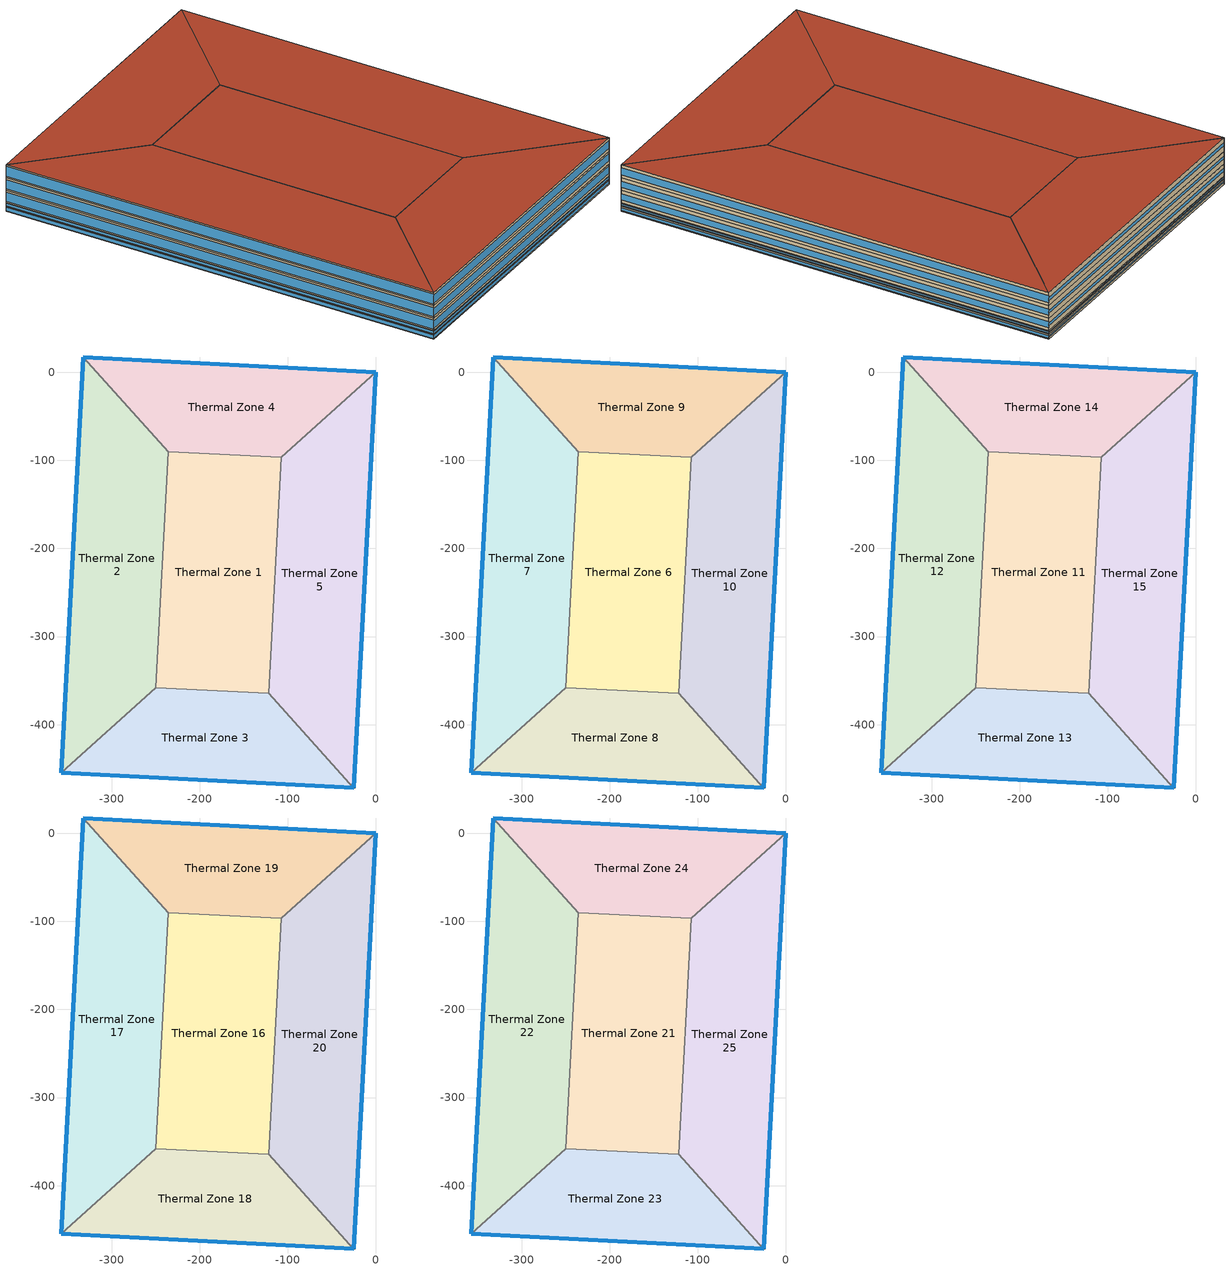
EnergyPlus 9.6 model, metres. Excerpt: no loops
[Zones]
Thermal Zone 1
 floor ground (ExtSlabCarpet): -107.39,-96.69 -121.43,-364.59 -249.8,-357.87 -235.76,-89.96 z0
 wall to Thermal Zone 5 (Interior Wall): -121.43,-364.59 -107.39,-96.69 z0:5.51
 wall to Thermal Zone 3 (Interior Wall): -249.8,-357.87 -121.43,-364.59 z0:5.51
 wall to Thermal Zone 2 (Interior Wall): -235.76,-89.96 -249.8,-357.87 z0:5.51
 wall to Thermal Zone 4 (Interior Wall): -107.39,-96.69 -235.76,-89.96 z0:5.51
Thermal Zone 2
 floor ground (ExtSlabCarpet): -235.76,-89.96 -249.8,-357.87 -357.19,-454.56 -332.45,17.42 z0
 wall outside (Ext Wall): -332.45,17.42 -357.19,-454.56 z0:5.51
 wall to Thermal Zone 4 (Interior Wall): -235.76,-89.96 -332.45,17.42 z0:5.51
 wall to Thermal Zone 3 (Interior Wall): -357.19,-454.56 -249.8,-357.87 z0:5.51
 window (Ext Window): -332.45,17.41 -357.19,-454.55 z0.77:4.74
Thermal Zone 3
 floor ground (ExtSlabCarpet): -121.43,-364.59 -24.74,-471.98 -357.19,-454.56 -249.8,-357.87 z0
 wall outside (Ext Wall): -357.19,-454.56 -24.74,-471.98 z0:5.51
 wall to Thermal Zone 5 (Interior Wall): -24.74,-471.98 -121.43,-364.59 z0:5.51
 window (Ext Window): -357.18,-454.56 -24.75,-471.98 z1.16:4.35
Thermal Zone 4
 floor ground (ExtSlabCarpet): -235.76,-89.96 -332.45,17.42 0,0 -107.39,-96.69 z0
 wall outside (Ext Wall): 0,0 -332.45,17.42 z0:5.51
 wall to Thermal Zone 5 (Interior Wall): -107.39,-96.69 0,0 z0:5.51
 window (Ext Window): -0.01,0 -332.44,17.42 z2.18:3.33
Thermal Zone 5
 floor ground (ExtSlabCarpet): -24.74,-471.98 -121.43,-364.59 -107.39,-96.69 0,0 z0
 wall outside (Ext Wall): -24.74,-471.98 0,0 z0:5.51
 window (Ext Window): -24.74,-471.97 0,-0.01 z1.38:4.13
Thermal Zone 6
 floor to Thermal Zone 1 (Interior Floor): -107.39,-96.69 -121.43,-364.59 -249.8,-357.87 -235.76,-89.96 z5.51
 wall to Thermal Zone 10 (Interior Wall): -121.43,-364.59 -107.39,-96.69 z5.51:9.44
 wall to Thermal Zone 8 (Interior Wall): -249.8,-357.87 -121.43,-364.59 z5.51:9.44
 wall to Thermal Zone 7 (Interior Wall): -235.76,-89.96 -249.8,-357.87 z5.51:9.44
 wall to Thermal Zone 9 (Interior Wall): -107.39,-96.69 -235.76,-89.96 z5.51:9.44
Thermal Zone 7
 floor to Thermal Zone 2 (Interior Floor): -235.76,-89.96 -249.8,-357.87 -357.19,-454.56 -332.45,17.42 z5.51
 wall outside (Ext Wall): -332.45,17.42 -357.19,-454.56 z5.51:9.44
 wall to Thermal Zone 9 (Interior Wall): -235.76,-89.96 -332.45,17.42 z5.51:9.44
 wall to Thermal Zone 8 (Interior Wall): -357.19,-454.56 -249.8,-357.87 z5.51:9.44
 window (Ext Window): -332.45,17.41 -357.19,-454.55 z6.06:8.89
Thermal Zone 8
 floor to Thermal Zone 3 (Interior Floor): -121.43,-364.59 -24.74,-471.98 -357.19,-454.56 -249.8,-357.87 z5.51
 wall outside (Ext Wall): -357.19,-454.56 -24.74,-471.98 z5.51:9.44
 wall to Thermal Zone 10 (Interior Wall): -24.74,-471.98 -121.43,-364.59 z5.51:9.44
 window (Ext Window): -357.18,-454.56 -24.75,-471.98 z6.34:8.61
Thermal Zone 9
 floor to Thermal Zone 4 (Interior Floor): -235.76,-89.96 -332.45,17.42 0,0 -107.39,-96.69 z5.51
 wall outside (Ext Wall): 0,0 -332.45,17.42 z5.51:9.44
 wall to Thermal Zone 10 (Interior Wall): -107.39,-96.69 0,0 z5.51:9.44
 window (Ext Window): -0.01,0 -332.44,17.42 z7.06:7.89
Thermal Zone 10
 floor to Thermal Zone 5 (Interior Floor): -24.74,-471.98 -121.43,-364.59 -107.39,-96.69 0,0 z5.51
 wall outside (Ext Wall): -24.74,-471.98 0,0 z5.51:9.44
 window (Ext Window): -24.74,-471.97 0,-0.01 z6.49:8.46
Thermal Zone 11
 floor to Thermal Zone 6 (Interior Floor): -107.39,-96.69 -121.43,-364.59 -249.8,-357.87 -235.76,-89.96 z9.44
 wall to Thermal Zone 15 (Interior Wall): -121.43,-364.59 -107.39,-96.69 z9.44:23.23
 wall to Thermal Zone 13 (Interior Wall): -249.8,-357.87 -121.43,-364.59 z9.44:23.23
 wall to Thermal Zone 12 (Interior Wall): -235.76,-89.96 -249.8,-357.87 z9.44:23.23
 wall to Thermal Zone 14 (Interior Wall): -107.39,-96.69 -235.76,-89.96 z9.44:23.23
Thermal Zone 12
 floor to Thermal Zone 7 (Interior Floor): -235.76,-89.96 -249.8,-357.87 -357.19,-454.56 -332.45,17.42 z9.44
 wall outside (Ext Wall): -332.45,17.42 -357.19,-454.56 z9.44:23.23
 wall to Thermal Zone 14 (Interior Wall): -235.76,-89.96 -332.45,17.42 z9.44:23.23
 wall to Thermal Zone 13 (Interior Wall): -357.19,-454.56 -249.8,-357.87 z9.44:23.23
 window (Ext Window): -332.45,17.41 -357.19,-454.55 z11.37:21.3
Thermal Zone 13
 floor to Thermal Zone 8 (Interior Floor): -121.43,-364.59 -24.74,-471.98 -357.19,-454.56 -249.8,-357.87 z9.44
 wall outside (Ext Wall): -357.19,-454.56 -24.74,-471.98 z9.44:23.23
 wall to Thermal Zone 15 (Interior Wall): -24.74,-471.98 -121.43,-364.59 z9.44:23.23
 window (Ext Window): -357.18,-454.56 -24.75,-471.98 z12.34:20.33
Thermal Zone 14
 floor to Thermal Zone 9 (Interior Floor): -235.76,-89.96 -332.45,17.42 0,0 -107.39,-96.69 z9.44
 wall outside (Ext Wall): 0,0 -332.45,17.42 z9.44:23.23
 wall to Thermal Zone 15 (Interior Wall): -107.39,-96.69 0,0 z9.44:23.23
 window (Ext Window): -0.01,0 -332.44,17.42 z14.89:17.78
Thermal Zone 15
 floor to Thermal Zone 10 (Interior Floor): -24.74,-471.98 -121.43,-364.59 -107.39,-96.69 0,0 z9.44
 wall outside (Ext Wall): -24.74,-471.98 0,0 z9.44:23.23
 window (Ext Window): -24.74,-471.97 0,-0.01 z12.89:19.78
Thermal Zone 16
 floor to Thermal Zone 11 (Interior Floor): -107.39,-96.69 -121.43,-364.59 -249.8,-357.87 -235.76,-89.96 z23.23
 wall to Thermal Zone 20 (Interior Wall): -121.43,-364.59 -107.39,-96.69 z23.23:37.15
 wall to Thermal Zone 18 (Interior Wall): -249.8,-357.87 -121.43,-364.59 z23.23:37.15
 wall to Thermal Zone 17 (Interior Wall): -235.76,-89.96 -249.8,-357.87 z23.23:37.15
 wall to Thermal Zone 19 (Interior Wall): -107.39,-96.69 -235.76,-89.96 z23.23:37.15
Thermal Zone 17
 floor to Thermal Zone 12 (Interior Floor): -235.76,-89.96 -249.8,-357.87 -357.19,-454.56 -332.45,17.42 z23.23
 wall outside (Ext Wall): -332.45,17.42 -357.19,-454.56 z23.23:37.15
 wall to Thermal Zone 19 (Interior Wall): -235.76,-89.96 -332.45,17.42 z23.23:37.15
 wall to Thermal Zone 18 (Interior Wall): -357.19,-454.56 -249.8,-357.87 z23.23:37.15
 window (Ext Window): -332.45,17.41 -357.19,-454.55 z25.18:35.2
Thermal Zone 18
 floor to Thermal Zone 13 (Interior Floor): -121.43,-364.59 -24.74,-471.98 -357.19,-454.56 -249.8,-357.87 z23.23
 wall outside (Ext Wall): -357.19,-454.56 -24.74,-471.98 z23.23:37.15
 wall to Thermal Zone 20 (Interior Wall): -24.74,-471.98 -121.43,-364.59 z23.23:37.15
 window (Ext Window): -357.18,-454.56 -24.75,-471.98 z26.15:34.23
Thermal Zone 19
 floor to Thermal Zone 14 (Interior Floor): -235.76,-89.96 -332.45,17.42 0,0 -107.39,-96.69 z23.23
 wall outside (Ext Wall): 0,0 -332.45,17.42 z23.23:37.15
 wall to Thermal Zone 20 (Interior Wall): -107.39,-96.69 0,0 z23.23:37.15
 window (Ext Window): -0.01,0 -332.44,17.42 z28.73:31.65
Thermal Zone 20
 floor to Thermal Zone 15 (Interior Floor): -24.74,-471.98 -121.43,-364.59 -107.39,-96.69 0,0 z23.23
 wall outside (Ext Wall): -24.74,-471.98 0,0 z23.23:37.15
 window (Ext Window): -24.74,-471.97 0,-0.01 z26.71:33.67
Thermal Zone 21
 floor to Thermal Zone 16 (Interior Floor): -107.39,-96.69 -121.43,-364.59 -249.8,-357.87 -235.76,-89.96 z37.15
 wall to Thermal Zone 25 (Interior Wall): -121.43,-364.59 -107.39,-96.69 z37.15:52.03
 wall to Thermal Zone 23 (Interior Wall): -249.8,-357.87 -121.43,-364.59 z37.15:52.03
 wall to Thermal Zone 22 (Interior Wall): -235.76,-89.96 -249.8,-357.87 z37.15:52.03
 wall to Thermal Zone 24 (Interior Wall): -107.39,-96.69 -235.76,-89.96 z37.15:52.03
 roof outside (Ext Roof): -235.76,-89.96 -249.8,-357.87 -121.43,-364.59 -107.39,-96.69 z52.03
Thermal Zone 22
 floor to Thermal Zone 17 (Interior Floor): -235.76,-89.96 -249.8,-357.87 -357.19,-454.56 -332.45,17.42 z37.15
 wall outside (Ext Wall): -332.45,17.42 -357.19,-454.56 z37.15:52.03
 wall to Thermal Zone 24 (Interior Wall): -235.76,-89.96 -332.45,17.42 z37.15:52.03
 wall to Thermal Zone 23 (Interior Wall): -357.19,-454.56 -249.8,-357.87 z37.15:52.03
 window (Ext Window): -332.45,17.41 -357.19,-454.55 z39.23:49.95
 roof outside (Ext Roof): -332.45,17.42 -357.19,-454.56 -249.8,-357.87 -235.76,-89.96 z52.03
Thermal Zone 23
 floor to Thermal Zone 18 (Interior Floor): -121.43,-364.59 -24.74,-471.98 -357.19,-454.56 -249.8,-357.87 z37.15
 wall outside (Ext Wall): -357.19,-454.56 -24.74,-471.98 z37.15:52.03
 wall to Thermal Zone 25 (Interior Wall): -24.74,-471.98 -121.43,-364.59 z37.15:52.03
 window (Ext Window): -357.18,-454.56 -24.75,-471.98 z40.27:48.91
 roof outside (Ext Roof): -249.8,-357.87 -357.19,-454.56 -24.74,-471.98 -121.43,-364.59 z52.03
Thermal Zone 24
 floor to Thermal Zone 19 (Interior Floor): -235.76,-89.96 -332.45,17.42 0,0 -107.39,-96.69 z37.15
 wall outside (Ext Wall): 0,0 -332.45,17.42 z37.15:52.03
 wall to Thermal Zone 25 (Interior Wall): -107.39,-96.69 0,0 z37.15:52.03
 window (Ext Window): -0.01,0 -332.44,17.42 z43.03:46.15
 roof outside (Ext Roof): -107.39,-96.69 0,0 -332.45,17.42 -235.76,-89.96 z52.03
Thermal Zone 25
 floor to Thermal Zone 20 (Interior Floor): -24.74,-471.98 -121.43,-364.59 -107.39,-96.69 0,0 z37.15
 wall outside (Ext Wall): -24.74,-471.98 0,0 z37.15:52.03
 window (Ext Window): -24.74,-471.97 0,-0.01 z40.87:48.31
 roof outside (Ext Roof): 0,0 -107.39,-96.69 -121.43,-364.59 -24.74,-471.98 z52.03
[Building]
Building 1: North Axis {deg}=-0
[Site:Location]
Washington Dc Dulles IntL Ar: Latitude {deg}=38.98; Longitude {deg}=-77.47; Time Zone {hr}=-5; Elevation {m}=82
[SizingPeriod:DesignDay] Day of Month=21; Dry-Bulb Temperature Range Modifier Type=DefaultMultipliers; Barometric Pressure {Pa}=86790; Rain Indicator=No; Snow Indicator=No; Daylight Saving Time Indicator=No; Begin Environment Reset Mode=FullResetAtBeginEnvironment
Name | Month | Day Type | Maximum Dry-Bulb Temperature {C} | Daily Dry-Bulb Temperature Range {deltaC} | Humidity Condition Type | Wetbulb or DewPoint at Maximum Dry-Bulb {C} | Wind Speed {m/s} | Wind Direction {deg} | Solar Model Indicator | ASHRAE Clear Sky Optical Depth for Beam Irradiance (taub) | ASHRAE Clear Sky Optical Depth for Diffuse Irradiance (taud) | Enthalpy at Maximum Dry-Bulb {J/kg} | Sky Clearness
SALT-LAKE-CITY-IAP Ann Clg .4% Condns DB=>MWB | 7 | SummerDesignDay | 36.5 | 14.4 | Wetbulb | 17.1 | 5 | 340 | ASHRAETau | 0.339 | 2.366
SALT-LAKE-CITY-IAP Ann Clg .4% Condns DP=>MDB | 7 | SummerDesignDay | 22.5 | 14.4 | Dewpoint | 15.6 | 5 | 340 | ASHRAETau | 0.339 | 2.366
SALT-LAKE-CITY-IAP Ann Clg .4% Condns Enth=>MDB | 7 | SummerDesignDay | 30.8 | 14.4 | Enthalpy |  | 5 | 340 | ASHRAETau | 0.339 | 2.366 | 59300
SALT-LAKE-CITY-IAP Ann Clg .4% Condns WB=>MDB | 7 | SummerDesignDay | 31.2 | 14.4 | Wetbulb | 19 | 5 | 340 | ASHRAETau | 0.339 | 2.366
SALT-LAKE-CITY-IAP Ann Htg 99.6% Condns DB | 1 | WinterDesignDay | -12.4 | 0 | Wetbulb | -12.4 | 2.6 | 140 | ASHRAEClearSky |  |  |  | 0
SALT-LAKE-CITY-IAP Ann Htg Wind 99.6% Condns WS=>MCDB | 1 | WinterDesignDay | 6.8 | 0 | Wetbulb | 6.8 | 12.4 | 140 | ASHRAEClearSky |  |  |  | 0
SALT-LAKE-CITY-IAP Ann Hum_n 99.6% Condns DP=>MCDB | 1 | WinterDesignDay | -10.7 | 0 | Dewpoint | -16.2 | 2.6 | 140 | ASHRAEClearSky |  |  |  | 0
[Material] Thermal Absorptance=0.9
Name | Roughness | Thickness m | Conductivity W/m-K | Density kg/m3 | Specific Heat J/kg-K | Solar Absorptance | Visible Absorptance
wall concrete | MediumRough | 0.03 | 0.5 | 2243 | 837 | 0.65 | 0.65
roof concrete | MediumRough | 0.05 | 0.5 | 2243 | 837 | 0.65 | 0.65
Wall Insulation [18]; Roof Insulation [18] | MediumRough | 0.1693 | 0.049 | 265 | 836.8 | 0.7 | 0.7
F16 Acoustic tile | MediumSmooth | 0.0191 | 0.06 | 368 | 590 | 0.3 | 0.3
M11 100mm lightweight concrete | MediumRough | 0.1016 | 0.53 | 1280 | 840 | 0.5 | 0.5
MAT-CC05 4 HW CONCRETE | Rough | 0.1016 | 1.311 | 2240 | 836.8 | 0.85 | 0.85
G01a 19mm gypsum board | MediumSmooth | 0.019 | 0.16 | 800 | 1090 | 0.4 | 0.4
[Material:AirGap]
Name | Thermal Resistance m2-K/W
F04 Wall air space resistance | 0.15
F05 Ceiling air space resistance | 0.18
[Material:NoMass]
CP02 CARPET PAD: Roughness=Smooth; Thermal Resistance m2-K/W=0.1; Thermal Absorptance=0.9; Solar Absorptance=0.8; Visible Absorptance=0.8
[WindowMaterial:SimpleGlazingSystem]
Window Material Simple Glazing System: U-Factor W/m2-K=1.8; Solar Heat Gain Coefficient=0.3
[Construction]
Ext Roof: roof concrete, Roof Insulation [18]
Ext Wall: wall concrete, Wall Insulation [18]
Ext Window: Window Material Simple Glazing System
ExtSlabCarpet: MAT-CC05 4 HW CONCRETE, CP02 CARPET PAD
Interior Floor: F16 Acoustic tile, F05 Ceiling air space resistance, M11 100mm lightweight concrete
Interior Wall: G01a 19mm gypsum board, F04 Wall air space resistance, G01a 19mm gypsum board
[Zone]
Thermal Zone 1; Thermal Zone 2; Thermal Zone 3; Thermal Zone 4; Thermal Zone 5: 183, 0, 0, 0, , 1, , , , , , Yes
Thermal Zone 6; Thermal Zone 7; Thermal Zone 8; Thermal Zone 9; Thermal Zone 10: 183, 0, 0, 5.51, , 1, , , , , , Yes
Thermal Zone 11; Thermal Zone 12; Thermal Zone 13; Thermal Zone 14; Thermal Zone 15: 183, 0, 0, 9.44, , 1, , , , , , Yes
Thermal Zone 16; Thermal Zone 17; Thermal Zone 18; Thermal Zone 19; Thermal Zone 20: 183, 0, 0, 23.23, , 1, , , , , , Yes
Thermal Zone 21; Thermal Zone 22; Thermal Zone 23; Thermal Zone 24; Thermal Zone 25: 183, 0, 0, 37.15, , 1, , , , , , Yes
[AvailabilityManager:Scheduled] Schedule=Always On Discrete
VAV with Reheat 1 Availability Manager; Air Loop HVAC Outdoor Air System 1 Availability Manager
[Schedule:Constant]
Always On Discrete: Hourly Value=1
